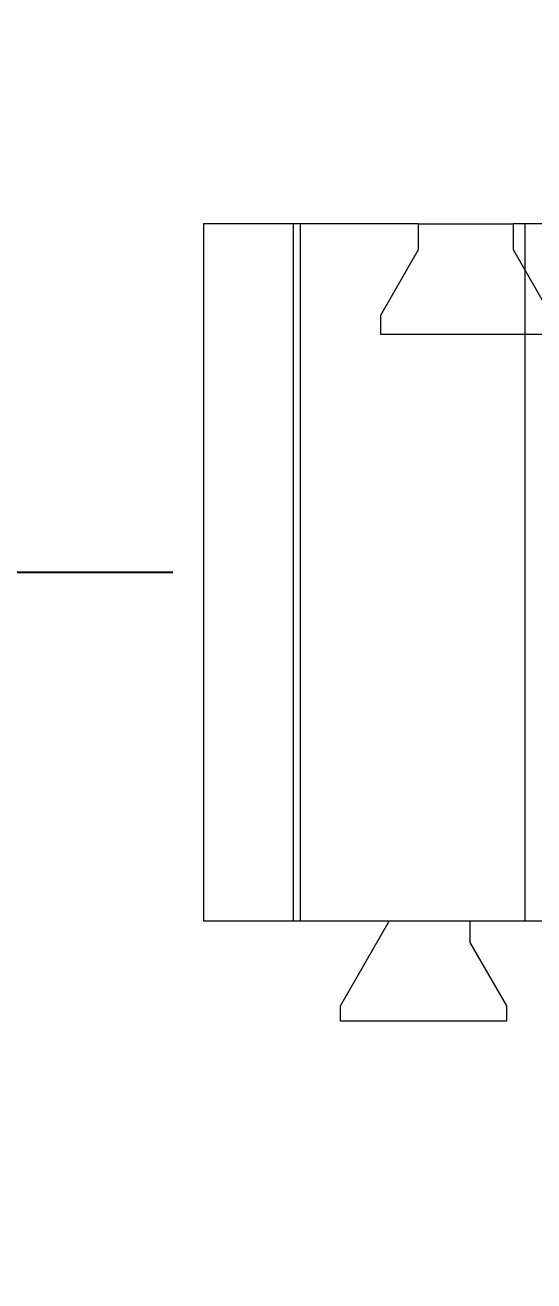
# Model space of a CAD drawing. Header units: millimetres. Extents: x 37984 to 70752, y 14140 to 37584.
# Drawn here: x 45386.58 to 45396.95, y 31067.57 to 31093.15 of the extents above; entities that cross this region are included whole.
import ezdxf

# ---------------------------------------------------------------- set-up
doc = ezdxf.new("R2010")
doc.units = ezdxf.units.MM
doc.set_wipeout_variables(frame=1)
doc.layers.add('! NO PLOT !', color=7, linetype='Continuous', true_color=0xff75dd, plot=False)
doc.layers.add('000-PI-Oprema', color=30, linetype='Continuous', lineweight=5)
doc.styles.get("Standard").update_dxf_attribs({"font": 'arial.ttf'})
doc.dimstyles.new('ISO-25', dxfattribs={"dimtxt": 4, "dimasz": 3, "dimexe": 1.25, "dimexo": 0.625, "dimtad": 1, "dimtxsty": 'Standard', "dimcen": 3, "dimadec": 0, "dimazin": 0, "dimtfac": 1, "dimtmove": 0, "dimatfit": 3, "dimfxl": 1, "dimarcsym": 0})

# ---------------------------------------------------------------- blocks, each defined once
blk = doc.blocks.new('*D770')
at = {"layer": '! NO PLOT !', "color": 0, "lineweight": -2, "ltscale": 0.25, "transparency": 16777216}
for p, q in [((45407.647, 31117.002), (45360.698, 31117.002)), ((45361.948, 31114.002), (45361.948, 31084.999)), ((45389.597, 31081.999), (45360.698, 31081.999))]:
    blk.add_line(p, q, dxfattribs=at)
at = {"layer": '! NO PLOT !', "color": 0, "ltscale": 0.25, "transparency": 16777216}
for points in [[(45361.448, 31114.002), (45362.448, 31114.002), (45361.948, 31117.002)], [(45361.448, 31084.999), (45362.448, 31084.999), (45361.948, 31081.999)]]:
    blk.add_solid(points, dxfattribs=at)
at = {"layer": 'Defpoints', "color": 0, "ltscale": 0.25, "transparency": 16777216}
for p in [(45408.272, 31117.002), (45361.948, 31081.999), (45390.222, 31081.999)]:
    blk.add_point(p, dxfattribs=at)
at = {"layer": '! NO PLOT !', "color": 0, "ltscale": 0.25, "transparency": 16777216, "insert": (45359.279, 31099.501), "char_height": 4, "attachment_point": 5, "rotation": 90}
blk.add_mtext('35', dxfattribs=at)
blk = doc.blocks.new('TE-18-2 - 48290501')
blk.add_wipeout([(46994.751, 28609.66), (47001.664, 28609.66), (47001.664, 28635.027), (47015.664, 28635.027), (47015.664, 28609.66), (47022.577, 28609.66), (47022.577, 28595.455), (47015.664, 28595.455), (47015.664, 28592.163), (47001.664, 28592.163), (47001.664, 28595.455), (46994.751, 28595.455)]).dxf.layer = '000-PI-Oprema'
at = {"layer": '000-PI-Oprema'}
for p, q in [((47016.404, 28611.695), (47016.404, 28611.695)), ((47016.404, 28611.382), (47016.404, 28611.695)), ((47016.404, 28611.695), (47019.789, 28611.695)), ((47019.789, 28611.695), (47019.789, 28611.695)), ((47019.789, 28611.695), (47019.789, 28611.382)), ((47016.404, 28611.382), (47016.404, 28611.382)), ((47017.149, 28610.092), (47016.404, 28611.382)), ((47019.789, 28611.382), (47018.794, 28609.66)), ((47019.789, 28611.382), (47019.789, 28611.382)), ((47017.149, 28610.092), (47017.149, 28610.092)), ((47017.151, 28609.66), (47017.149, 28610.092)), ((47011.514, 28609.66), (47020.611, 28609.66)), ((47016.028, 28609.66), (47016.028, 28609.66)), ((47016.028, 28595.455), (47016.028, 28609.66)), ((47017.151, 28609.66), (47017.151, 28609.66)), ((47018.794, 28609.66), (47018.794, 28609.66)), ((47020.611, 28595.455), (47020.611, 28609.66)), ((47020.611, 28609.66), (47020.749, 28609.66)), ((47020.749, 28609.66), (47022.577, 28609.66)), ((47020.749, 28595.455), (47020.749, 28609.66)), ((47022.577, 28609.66), (47022.577, 28609.66)), ((47022.577, 28595.455), (47022.577, 28609.66)), ((47018.971, 28597.705), (47015.493, 28597.705)), ((47018.971, 28597.322), (47018.971, 28597.705)), ((47018.971, 28597.705), (47018.971, 28597.705)), ((47015.493, 28597.322), (47016.263, 28595.988)), ((47018.201, 28595.988), (47018.971, 28597.322)), ((47018.971, 28597.322), (47018.971, 28597.322)), ((47016.263, 28595.988), (47016.263, 28595.455)), ((47016.263, 28595.988), (47016.263, 28595.988)), ((47018.201, 28595.455), (47018.201, 28595.988)), ((47018.201, 28595.988), (47018.201, 28595.988)), ((47001.065, 28595.455), (47016.263, 28595.455)), ((47016.028, 28595.455), (47016.028, 28595.455)), ((47018.201, 28595.455), (47016.263, 28595.455)), ((47016.263, 28595.455), (47016.263, 28595.455)), ((47018.201, 28595.455), (47020.611, 28595.455)), ((47018.201, 28595.455), (47018.201, 28595.455)), ((47020.611, 28595.455), (47020.749, 28595.455)), ((47020.749, 28595.455), (47022.577, 28595.455)), ((47022.577, 28595.455), (47022.577, 28595.455))]:
    blk.add_line(p, q, dxfattribs=at)

msp = doc.modelspace()

# ---------------------------------------------------------------- dimensions: what is measured, and where the dimension line sits
at = {"layer": '! NO PLOT !', "ltscale": 0.25}
dim = msp.add_linear_dim(base=(45361.948, 31081.999), p1=(45408.272, 31117.002), p2=(45390.222, 31081.999), angle=90, dimstyle='ISO-25', dxfattribs=at)
dim.commit()
dim.dimension.update_dxf_attribs({"geometry": '*D770', "text_midpoint": (45359.279, 31099.501)})

# ---------------------------------------------------------------- next in the draw order: block references
at = {"layer": '000-PI-Oprema', "rotation": 180}
msp.add_blockref('TE-18-2 - 48290501', (92412.798, 59684.557), dxfattribs=at)

doc.saveas('drawing.dxf')
